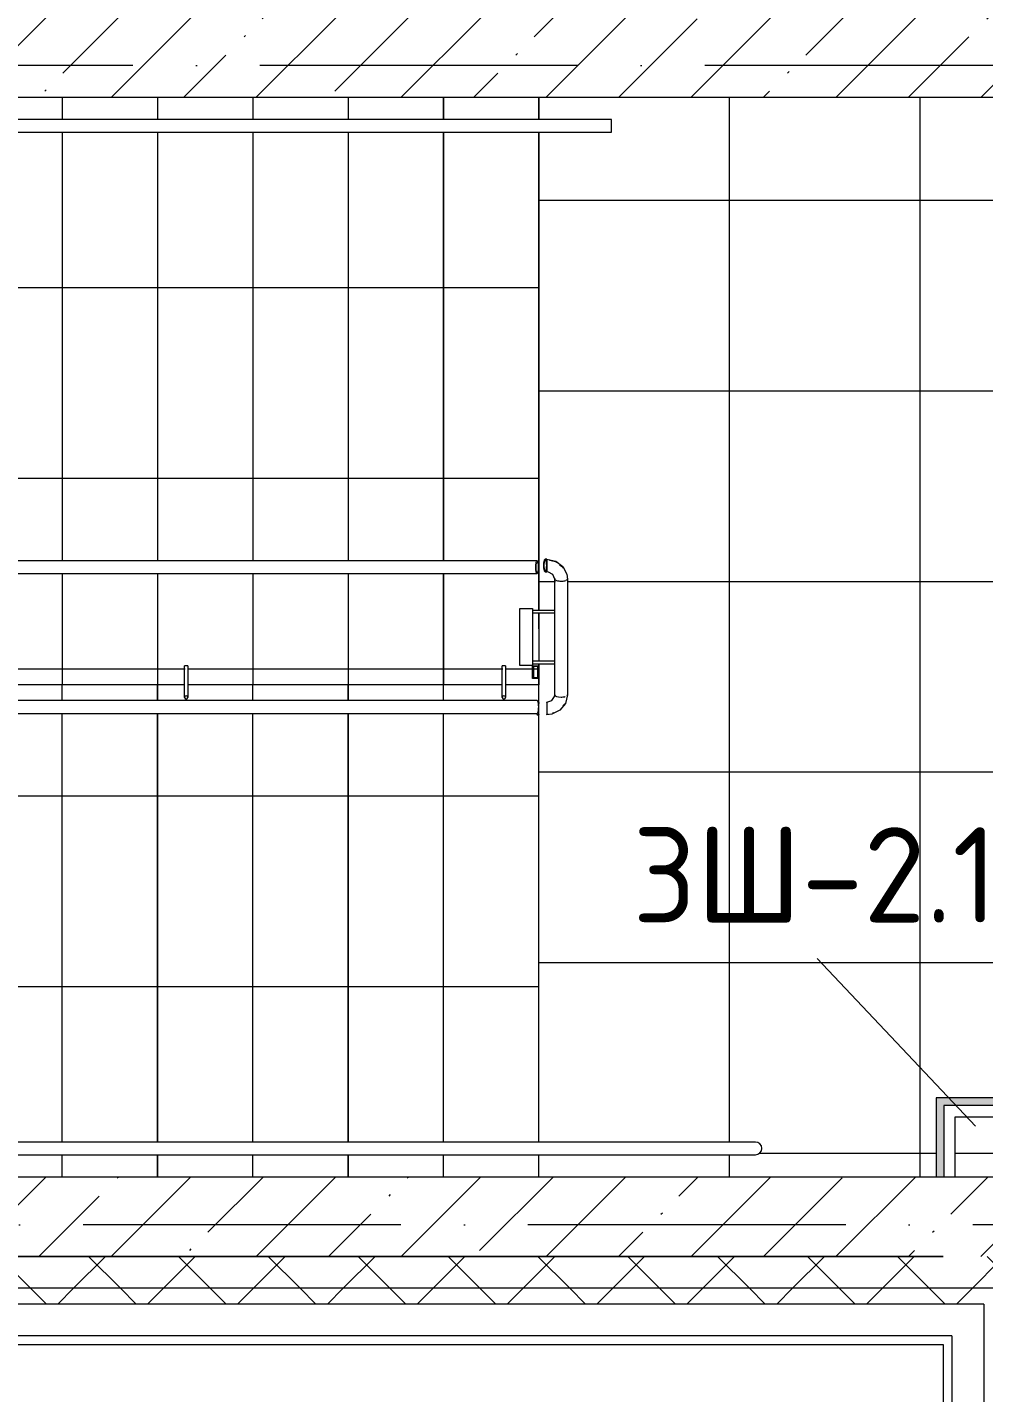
# Model space of a CAD drawing. Header units: millimetres. Extents: x -6467 to 106027, y -7090 to 195095.
# Drawn here: x 71340 to 74350, y 54752 to 59051 of the extents above; entities that cross this region are included whole.
import ezdxf

# ---------------------------------------------------------------- set-up
doc = ezdxf.new("R2010")
doc.units = ezdxf.units.MM
doc.linetypes.add('50_200_ШТРИХ_1Т_ш5_п1_п1_', pattern=[1400, 1000, -200, 0, -200])
for name, color, linetype, lineweight in [('A-WALL', 7, 'Continuous', 5), ('A-WALL-FNSH-1', 7, 'Continuous', 5), ('A-WALL-IDEN', 7, 'Continuous', 9), ('Ограждение', 7, 'Continuous', 9), ('Ограждение-1', 7, 'Continuous', 20)]:
    doc.layers.add(name, color=color, linetype=linetype, lineweight=lineweight)
for name, color, linetype, lineweight, true_color in [('A-WALL-1', 7, 'Continuous', 5, 0x77b143), ('S-STRS-1', 7, 'Continuous', 9, 0xaaaaaa), ('S-STRS-2', 7, 'Continuous', 5, 0xbfbfbf), ('Оси-3', 7, '50_200_ШТРИХ_1Т_ш5_п1_п1_', 9, 0xaaaaaa)]:
    doc.layers.add(name, color=color, linetype=linetype, lineweight=lineweight, true_color=true_color)
doc.styles.add('GOST Common', font='', dxfattribs={"height": 300})
doc.styles.get('GOST Common').set_extended_font_data('GOST Common')
pattern_1 = [(45, (0, 0), (-228.0985, 228.0985), []), (45, (228.1, 0), (-228.0985, 228.0985), [403.225, -80.645, 6.706, -73.939])]
pattern_2 = [(0, (72950, 55431.04), (0, 600), []), (90, (72950, 55431.04), (-600, 4e-14), [])]
pattern_3 = [(180, (69050, 58831.04), (-7e-14, -600), []), (270, (69050, 58831.04), (600, 4e-14), [])]
pattern_4 = [(180, (69050, 58831.04), (7e-14, -600), []), (270, (69050, 58831.04), (600, 4e-14), [])]
pattern_5 = [(45, (0, 0), (-141.42136, 141.42136), []), (135, (0, 0), (-141.42136, -141.42136), [])]

# ---------------------------------------------------------------- blocks, each defined once
blk = doc.blocks.new('О_Элемент поручня_Маршевый_Труба_ГОСТ 8732-78 - О_Элемент поручня_Маршевый_Труба_ГОСТ 8732-78-V117-АИ_План этажа Радиаторы_2')
at = {"layer": 'Ограждение'}
for p, q in [((-13.2, 0), (-3902.6, 0)), ((-3902.6, -40), (-13.2, -40))]:
    blk.add_line(p, q, dxfattribs=at)
at = {"layer": 'Ограждение', "flags": 128}
for points in [[(-3907.3, -20), (-3907.2, -15.5), (-3906.9, -11.3), (-3906.3, -7.5), (-3905.6, -4.4), (-3904.7, -2), (-3903.7, -0.5), (-3902.6, 0)], [(-3902.6, -40), (-3903.7, -39.5), (-3904.7, -38), (-3905.6, -35.6), (-3906.3, -32.5), (-3906.9, -28.7), (-3907.2, -24.5), (-3907.3, -20)], [(-3901.1, -2.7), (-3902.1, -1.6), (-3903.1, -1.6), (-3904.2, -2.7), (-3905.1, -4.8), (-3905.9, -7.7), (-3906.5, -11.4), (-3906.9, -15.6), (-3907, -20)], [(-3907, -20), (-3906.9, -24.4), (-3906.5, -28.6), (-3905.9, -32.3), (-3905.1, -35.2), (-3904.2, -37.3), (-3903.1, -38.4), (-3902.1, -38.4), (-3901.1, -37.3)], [(-3902.6, 0), (-3901.6, -0.5), (-3900.6, -2), (-3899.7, -4.4), (-3898.9, -7.5), (-3898.4, -11.3), (-3898, -15.5), (-3897.9, -20)], [(-3897.9, -20), (-3898, -24.5), (-3898.4, -28.7), (-3898.9, -32.5), (-3899.7, -35.6), (-3900.6, -38), (-3901.6, -39.5), (-3902.6, -40)], [(-3898.2, -20), (-3898.4, -15.6), (-3898.7, -11.4), (-3899.3, -7.7), (-3900.1, -4.8)], [(-3900.1, -35.2), (-3899.3, -32.3), (-3898.7, -28.6), (-3898.4, -24.4), (-3898.2, -20)], [(-8.4, -20), (-8.6, -15.5), (-8.9, -11.3), (-9.5, -7.5), (-10.2, -4.4), (-11.1, -2), (-12.1, -0.5), (-13.2, 0)], [(-13.2, -40), (-12.1, -39.5), (-11.1, -38), (-10.2, -35.6), (-9.5, -32.5), (-8.9, -28.7), (-8.6, -24.5), (-8.4, -20)]]:
    blk.add_lwpolyline(points, dxfattribs=at)
blk = doc.blocks.new('О_Элемент ограждения_Обод_Труба_ГОСТ 8645-68 - О_Элемент ограждения_Обод_Труба_ГОСТ 8645-68-26169597-АИ_План этажа Радиаторы_2')
at = {"layer": 'Ограждение-1'}
for p, q in [((-20, -20), (-20, 20)), ((-20, 20), (0, 20)), ((-17, 17), (-17, -17)), ((-3, 17), (-17, 17)), ((-3, -17), (-3, 17)), ((0, 20), (0, -20)), ((0, -20), (-20, -20)), ((-17, -17), (-3, -17))]:
    blk.add_line(p, q, dxfattribs=at)
blk = doc.blocks.new('О_Кронштейн_Форма Г_Круг_ГОСТ 2590-2006 - О_Кронштейн_Форма Г_Круг_ГОСТ 2590-2006-18996168-АИ_План этажа Радиаторы_2')
at = {"layer": 'Ограждение'}
for p, q in [((7755, 57221), (7755, 57296)), ((7765, 57296), (7765, 57221)), ((7755, 57221), (7760, 57221)), ((7760, 57221), (7765, 57221))]:
    blk.add_line(p, q, dxfattribs=at)
at = {"layer": 'Ограждение', "flags": 128}
for points in [[(7755, 57296), (7755, 57312.4), (7755, 57320.8), (7755, 57321)], [(7765, 57321), (7765, 57314.9), (7765, 57299.6), (7765, 57296)]]:
    blk.add_lwpolyline(points, dxfattribs=at)
at = {"layer": 'Ограждение'}
for start, end in [(90, 270), (270, 90)]:
    blk.add_arc((7760, 57321), 5, start, end, dxfattribs=at)
blk = doc.blocks.new('О_Элемент поручня_Маршевый_Труба_ГОСТ 8732-78 - О_Элемент поручня_Маршевый_Труба_ГОСТ 8732-78-V103-АИ_План этажа Радиаторы_2')
at = {"layer": 'Ограждение'}
for p, q in [((-13.2, 0), (-3902.6, 0)), ((-3902.6, -40), (-13.2, -40))]:
    blk.add_line(p, q, dxfattribs=at)
at = {"layer": 'Ограждение', "flags": 128}
for points in [[(-3907.3, -20), (-3907.2, -15.5), (-3906.9, -11.3), (-3906.3, -7.5), (-3905.6, -4.4), (-3904.7, -2), (-3903.7, -0.5), (-3902.6, 0)], [(-3902.6, -40), (-3903.7, -39.5), (-3904.7, -38), (-3905.6, -35.6), (-3906.3, -32.5), (-3906.9, -28.7), (-3907.2, -24.5), (-3907.3, -20)], [(-3901.1, -2.7), (-3902.1, -1.6), (-3903.1, -1.6), (-3904.2, -2.7), (-3905.1, -4.8), (-3905.9, -7.7), (-3906.5, -11.4), (-3906.9, -15.6), (-3907, -20)], [(-3907, -20), (-3906.9, -24.4), (-3906.5, -28.6), (-3905.9, -32.3), (-3905.1, -35.2), (-3904.2, -37.3), (-3903.1, -38.4), (-3902.1, -38.4), (-3901.1, -37.3)], [(-3902.6, 0), (-3901.6, -0.5), (-3900.6, -2), (-3899.7, -4.4), (-3898.9, -7.5), (-3898.4, -11.3), (-3898, -15.5), (-3897.9, -20)], [(-3897.9, -20), (-3898, -24.5), (-3898.4, -28.7), (-3898.9, -32.5), (-3899.7, -35.6), (-3900.6, -38), (-3901.6, -39.5), (-3902.6, -40)], [(-3898.2, -20), (-3898.4, -15.6), (-3898.7, -11.4), (-3899.3, -7.7), (-3900.1, -4.8), (-3900.2, -4.7)], [(-3900.1, -35.2), (-3899.3, -32.3), (-3898.7, -28.6), (-3898.4, -24.4), (-3898.2, -20)], [(-8.4, -20), (-8.6, -15.5), (-8.9, -11.3), (-9.5, -7.5), (-10.2, -4.4), (-11.1, -2), (-12.1, -0.5), (-13.2, 0)], [(-13.2, -40), (-12.1, -39.5), (-11.1, -38), (-10.2, -35.6), (-9.5, -32.5), (-8.9, -28.7), (-8.6, -24.5), (-8.4, -20)]]:
    blk.add_lwpolyline(points, dxfattribs=at)
blk = doc.blocks.new('О_Кронштейн_Форма Г_Круг_ГОСТ 2590-2006 - О_Кронштейн_Форма Г_Круг_ГОСТ 2590-2006-V98-АИ_План этажа Радиаторы_2')
at = {"layer": 'Ограждение'}
for p, q in [((7755, 57221), (7755, 57296)), ((7765, 57296), (7765, 57221)), ((7755, 57221), (7755.2, 57221)), ((7764.8, 57221), (7765, 57221))]:
    blk.add_line(p, q, dxfattribs=at)
at = {"layer": 'Ограждение', "flags": 128}
for points in [[(7755, 57296), (7755, 57312.4), (7755, 57320.8), (7755, 57321)], [(7765, 57321), (7765, 57314.9), (7765, 57299.6), (7765, 57296)]]:
    blk.add_lwpolyline(points, dxfattribs=at)
at = {"layer": 'Ограждение'}
for start, end in [(135, 225), (300, 315), (345, 30)]:
    blk.add_arc((7760, 57321), 5, start, end, dxfattribs=at)
blk = doc.blocks.new('О_Кронштейн_Форма Г_Круг_ГОСТ 25901 - О_Кронштейн_Форма Г_Круг_ГОСТ 2590-2006 2-25607096-АИ_План этажа Радиаторы_2')
at = {"layer": 'Ограждение'}
for p, q in [((11530, 57211), (11595, 57211)), ((11595, 57201), (11530, 57201)), ((11595, 57211), (11600, 57211)), ((11598.5, 57201), (11595, 57201))]:
    blk.add_line(p, q, dxfattribs=at)
blk = doc.blocks.new('О_Кронштейн_Форма Г_Круг_ГОСТ 25901 - О_Кронштейн_Форма Г_Круг_ГОСТ 2590-2006 2-V122-АИ_План этажа Радиаторы_2')
at = {"layer": 'Ограждение'}
for p, q in [((72930, 57056.3), (72995, 57056.3)), ((72995, 57056.3), (73000.2, 57056.3)), ((72995, 57046.3), (72930, 57046.3)), ((72998.5, 57046.3), (72995, 57046.3))]:
    blk.add_line(p, q, dxfattribs=at)
blk = doc.blocks.new('О_Элемент ограждения_Обод_Труба_ГОСТ 1 - О_Элемент ограждения_Обод_Труба_ГОСТ 8645-68 2-V123-АИ_План этажа Радиаторы_2')
at = {"layer": 'Ограждение'}
for p, q in [((-180, 20), (0, 20)), ((-180, -20), (-180, 20)), ((0, 20), (0, -20)), ((0, -20), (-180, -20))]:
    blk.add_line(p, q, dxfattribs=at)
blk = doc.blocks.new('О_Элемент поручня_Маршевый_Труба_ГОСТ 1 - О_Элемент поручня_Маршевый_Труба_ГОСТ 8732-78 2-V124-АИ_План этажа Радиаторы_2')
at = {"layer": 'Ограждение'}
for p, q in [((-371.3, 40), (-6.4, 40)), ((-6.4, 0), (-371.3, 0))]:
    blk.add_line(p, q, dxfattribs=at)
for centre, start_param, end_param in [((-371.3, 20), 0, 0.261799), ((-371.3, 20), 2.917193, 3.141593), ((-371.3, 20), 5.834386, 6.283185), ((-371.3, 20), 3.141593, 3.906288), ((-371.3, 20), 3.926991, 4.712389), ((-371.3, 20), 4.712389, 5.385587), ((-6.4, 20), 5.834386, 6.283185), ((-6.4, 20), 3.141593, 4.712389), ((-6.4, 20), 5.239328, 5.385587), ((-6.4, 20), 4.975125, 5.161188), ((-6.4, 20), 4.712389, 4.936788)]:
    blk.add_ellipse(centre, major_axis=(0, 20), ratio=0.322266, start_param=start_param, end_param=end_param, dxfattribs=at)
blk = doc.blocks.new('О_Элемент поручня_Загиб_Труба_ГОСТ 1 - О_Элемент поручня_Загиб_Труба_ГОСТ 8732-78 2-V125-АИ_План этажа Радиаторы_2')
at = {"layer": 'Ограждение'}
for p, q in [((72975, 56926.2), (72990.7, 56931.3)), ((72975, 56926.2), (72975, 56924.2)), ((72975, 56925.2), (72975, 56899.8)), ((72975, 56923.7), (72975, 56924.7)), ((73031.3, 56921.2), (73025.8, 56914.6)), ((72975, 56899.8), (72975, 56886.2)), ((72979.3, 56888.2), (72975, 56887.7)), ((72975, 56887.7), (72975, 56888.1)), ((72996.4, 56892.6), (72993.3, 56891.1))]:
    blk.add_line(p, q, dxfattribs=at)
at = {"layer": 'Ограждение', "flags": 128}
for points in [[(73040, 56948.8), (73033.8, 56922), (73016.3, 56900.5), (72990.9, 56888.1), (72975, 56886.2)], [(72991.2, 56931.8), (72999.5, 56944.2), (73000, 56948.8)]]:
    blk.add_lwpolyline(points, dxfattribs=at)
at = {"layer": 'Ограждение'}
blk.add_ellipse((73020, 56948.8), major_axis=(20, 0), ratio=0.322266, start_param=3.141593, end_param=4.712389, dxfattribs=at)
blk = doc.blocks.new('О_Элемент поручня_Загиб_Труба_ГОСТ 1 - О_Элемент поручня_Загиб_Труба_ГОСТ 8732-78 2-V126-АИ_План этажа Радиаторы_2')
at = {"layer": 'Ограждение'}
for p, q in [((72975, 57376.3), (72975, 57375.3)), ((72975, 57375.3), (72975, 57349.9)), ((72975, 57349.9), (72975, 57345.2)), ((72975, 57345.2), (72975, 57341.3)), ((72975, 57341.3), (72975, 57336.3)), ((72975, 57338.8), (72975, 57340.9)), ((72975, 57337.8), (72975, 57337.9))]:
    blk.add_line(p, q, dxfattribs=at)
at = {"layer": 'Ограждение', "flags": 128}
for points in [[(72975, 57376.3), (73002.9, 57370.3), (73025.3, 57353.4), (73038, 57329), (73040, 57313.7)], [(72983, 57373.1), (73002.5, 57368.8), (73005.6, 57366.4)], [(73015.2, 57359.1), (73024.5, 57352), (73026.6, 57347.8)], [(73000, 57313.7), (72994.5, 57327.8), (72980.3, 57335.8), (72975, 57336.3)]]:
    blk.add_lwpolyline(points, dxfattribs=at)
at = {"layer": 'Ограждение'}
for start_param, end_param in [(2.879793, 3.141593), (3.141593, 3.906288), (3.926991, 4.712389), (5.295991, 5.449522), (5.546052, 5.759587), (0, 0.261799)]:
    blk.add_ellipse((73020, 57313.7), major_axis=(20, 0), ratio=0.322266, start_param=start_param, end_param=end_param, dxfattribs=at)
blk = doc.blocks.new('О_Элемент поручня_Площадочный_Одноуровневый_ГОСТ 1 - О_Элемент поручня_Площадочный_Одноуровневый_ГОСТ 8732-78 2-26200875-АИ_План этажа Радиаторы_2')
at = {"layer": 'Ограждение'}
for p, q in [((4.7, 40), (0, 40)), ((0, 40), (0, 39.3)), ((0, 36), (0, 37.9)), ((0, 36), (0, 37.9)), ((0, 13.2), (0, 10)), ((0, 0.7), (0, 0)), ((0, 0), (4.7, 0))]:
    blk.add_line(p, q, dxfattribs=at)
at = {"layer": 'Ограждение', "flags": 128}
for points in [[(0, 20), (0.1, 24.5), (0.5, 28.7), (1, 32.5), (1.8, 35.6), (2.7, 38), (3.7, 39.5), (4.7, 40)], [(4.7, 0), (3.7, 0.5), (2.7, 2), (1.8, 4.4), (1, 7.5), (0.5, 11.3), (0.1, 15.5), (0, 20)], [(9.1, 20), (9, 24.4), (8.6, 28.6), (8, 32.3), (7.2, 35.2), (6.3, 37.3), (5.2, 38.4), (4.2, 38.4), (3.2, 37.3), (2.2, 35.2), (1.5, 32.3), (0.9, 28.6), (0.5, 24.4), (0.4, 20)], [(0.4, 20), (0.5, 15.6), (0.9, 11.4), (1.5, 7.7), (2.2, 4.8), (3.2, 2.7), (4.2, 1.6), (5.2, 1.6), (6.3, 2.7), (7.2, 4.8), (8, 7.7), (8.6, 11.4), (9, 15.6), (9.1, 20)], [(4.7, 40), (5.8, 39.5), (6.8, 38), (7.7, 35.6), (8.4, 32.5), (9, 28.7), (9.3, 24.5), (9.4, 20)], [(9.4, 20), (9.3, 15.5), (9, 11.3), (8.4, 7.5), (7.7, 4.4), (6.8, 2), (5.8, 0.5), (4.7, 0)]]:
    blk.add_lwpolyline(points, dxfattribs=at)
blk = doc.blocks.new('О_Элемент поручня_Площадочный_Одноуровневый_ГОСТ 1 - О_Элемент поручня_Площадочный_Одноуровневый_ГОСТ 8732-78 2-V127-АИ_План этажа Радиаторы_2')
at = {"layer": 'Ограждение'}
for p, q in [((4.7, 0), (9.4, 0)), ((9.4, 37.3), (9.4, 40)), ((9.4, 20), (9.4, 40)), ((9.4, 38.5), (9.4, 36)), ((9.4, 0), (9.4, 20)), ((9.4, 2.1), (9.4, 1.5)), ((9.4, 0), (9.4, 2))]:
    blk.add_line(p, q, dxfattribs=at)
at = {"layer": 'Ограждение', "flags": 128}
for points in [[(1.8, 4.4), (2.7, 2), (3.7, 0.5), (4.7, 0)], [(6.3, 2.7), (5.2, 1.6), (4.2, 1.6), (3.2, 2.7)], [(4.7, 0), (5.8, 0.5), (6.8, 2)]]:
    blk.add_lwpolyline(points, dxfattribs=at)
blk = doc.blocks.new('О_Элемент поручня_Пристенный_Двухуровневый_Труба_ГОСТ 87321 - О_Элемент поручня_Пристенный_Двухуровневый_Труба_ГОСТ 8732-78 2-20512541-АИ_План этажа Радиаторы_2')
at = {"layer": 'Ограждение'}
for p, q in [((280, 40), (-4640, 40)), ((-4640, 0), (280, 0))]:
    blk.add_line(p, q, dxfattribs=at)
blk.add_arc((280, 20), 20, 270, 90, dxfattribs=at)
blk = doc.blocks.new('О_Элемент поручня_выступ_Загиб слева_Труба_ГОСТ 8732-78 - О_Элемент поручня_выступ_Загиб слева_Труба_ГОСТ 8732-78-V220-АИ_План этажа Радиаторы_2')
at = {"layer": 'Ограждение'}
for p, q in [((-4304.2, -1.6), (-4305.2, -1.6)), ((-4305.2, -38.4), (-4304.2, -38.4))]:
    blk.add_line(p, q, dxfattribs=at)
at = {"layer": 'Ограждение', "flags": 128}
for points in [[(-4309.4, -20), (-4309.3, -15.5), (-4309, -11.3), (-4308.4, -7.5), (-4307.7, -4.4), (-4306.8, -2), (-4305.8, -0.5), (-4304.7, 0)], [(-4304.7, -40), (-4305.8, -39.5), (-4306.8, -38), (-4307.7, -35.6), (-4308.4, -32.5), (-4309, -28.7), (-4309.3, -24.5), (-4309.4, -20)], [(-4307.2, -4.8), (-4308, -7.7), (-4308.6, -11.4), (-4309, -15.6), (-4309.1, -20)], [(-4309.1, -20), (-4309, -24.4), (-4308.6, -28.6), (-4308, -32.3), (-4307.2, -35.2)]]:
    blk.add_lwpolyline(points, dxfattribs=at)
blk = doc.blocks.new('О_Элемент поручня_Пристенный_Труба_ГОСТ 8732-78 - О_Элемент поручня_Пристенный_Труба_ГОСТ 8732-78-26131810-АИ_План этажа Радиаторы_2')
at = {"layer": 'Ограждение'}
for p, q in [((235, 40), (-3970, 40)), ((-3970, 40), (-3970, 0)), ((-3970, 0), (235, 0)), ((235, 0), (235, 40))]:
    blk.add_line(p, q, dxfattribs=at)

msp = doc.modelspace()

# ---------------------------------------------------------------- hatches: boundary and pattern name
at = {"layer": 'A-WALL'}
h = msp.add_hatch(dxfattribs=at)
h.set_pattern_fill('FP_1', color=256, style=0, pattern_type=2)
h.set_pattern_definition(pattern_1)
h.paths.add_polyline_path([(74450, 58831), (74700, 58831), (74700, 59081), (69250, 59081), (69250, 58831), (72590.4, 58831)])
h = msp.add_hatch(dxfattribs=at)
h.set_pattern_fill('FP_1', color=256, style=0, pattern_type=2)
h.set_pattern_definition(pattern_1)
h.paths.add_polyline_path([(73420.9, 55181), (74450, 55181), (74450, 55431), (68150, 55431), (68150, 55181), (72590.4, 55181)])
h.paths.add_polyline_path([(66980, 55181), (67150, 55181), (67150, 55431), (66980, 55431)])
h = msp.add_hatch(dxfattribs=at)
h.set_pattern_fill('FP_125', color=256, style=0, pattern_type=2)
h.set_pattern_definition(pattern_5)
h.paths.add_polyline_path([(74400, 55081), (74400, 55181), (68087, 55181), (68087, 55081), (74350, 55081)])
h.paths.add_polyline_path([(65946.4, 55081), (66450, 55081), (66450, 55181), (64968.4, 55181), (64968.4, 55081), (65115.9, 55081)])
h.paths.add_polyline_path([(63968.4, 55081), (63968.4, 55181), (62760.4, 55181), (62760.4, 55081), (63870.1, 55081)])
h.paths.add_polyline_path([(66950, 55081), (67212, 55081), (67212, 55181), (66950, 55181), (66950, 55169.4)])
h.paths.add_polyline_path([(59760.4, 55081), (60940.4, 55081), (60940.4, 55181), (59760.4, 55181)])
h.paths.add_polyline_path([(57940.4, 55081), (57940.4, 55181), (56760.4, 55181), (56760.4, 55081), (57641.4, 55081)])
h.paths.add_polyline_path([(54734.6, 55081), (54940.4, 55081), (54940.4, 55181), (53760.4, 55181), (53760.4, 55081), (54319.4, 55081)])
h.paths.add_polyline_path([(51827.9, 55081), (51940.4, 55081), (51940.4, 55181), (50760.4, 55181), (50760.4, 55081), (50997.4, 55081)])
h.paths.add_polyline_path([(47760.4, 55081), (48940.4, 55081), (48940.4, 55181), (47760.4, 55181)])
h.paths.add_polyline_path([(45599.2, 55081), (45940.4, 55081), (45940.4, 55181), (44460.4, 55181), (44460.4, 55081), (45183.9, 55081)])
h.paths.add_polyline_path([(41861.9, 55081), (42640.4, 55081), (42640.4, 55181), (41460.4, 55181), (41460.4, 55081)])
h.paths.add_polyline_path([(39640.4, 55081), (39640.4, 55181), (38460.4, 55181), (38460.4, 55081), (39370.4, 55081)])
h.paths.add_polyline_path([(36640.4, 55081), (36640.4, 55181), (35460.4, 55181), (35460.4, 55081), (36463.7, 55081)])
h.paths.add_polyline_path([(32726.4, 55081), (33640.4, 55081), (33640.4, 55181), (32460.4, 55181), (32460.4, 55081)])
h.paths.add_polyline_path([(30640.4, 55081), (30640.4, 55181), (29460.4, 55181), (29460.4, 55081), (30234.9, 55081)])
h.paths.add_polyline_path([(26400, 55081), (27640.4, 55081), (27640.4, 55181), (26400, 55181)])
h.paths.add_polyline_path([(23590.9, 55081), (24700, 55081), (24700, 55181), (23400, 55181), (23400, 55081)])
h.paths.add_polyline_path([(21514.7, 55081), (21700, 55081), (21700, 55181), (20400, 55181), (20400, 55081), (21099.4, 55081)])
h.paths.add_polyline_path([(17400, 55081), (18700, 55081), (18700, 55181), (17400, 55181)])
h.paths.add_polyline_path([(16116.5, 55081), (16525, 55081), (16525, 55181), (6687, 55181), (6687, 55081), (14455.5, 55081)])
h.paths.add_polyline_path([(5812, 55081), (5812, 55181), (-2450, 55181), (-2450, 55081), (2828.5, 55081)])
h = msp.add_hatch(dxfattribs=at)
h.set_pattern_fill('FP_125', color=256, style=0, pattern_type=2)
h.set_pattern_definition(pattern_5)
h.paths.add_polyline_path([(74350, 55031), (74350, 55081), (68087, 55081), (68087, 55031), (74251.4, 55031)])
h.paths.add_polyline_path([(67212, 55031), (67212, 55081), (66950, 55081), (66950, 55031)])
h.paths.add_polyline_path([(66450, 55031), (66450, 55081), (64968.4, 55081), (64968.4, 55031), (65946.4, 55031)])
h.paths.add_polyline_path([(63870.1, 55031), (63968.4, 55031), (63968.4, 55081), (62760.4, 55081), (62760.4, 55031), (63454.9, 55031)])
h.paths.add_polyline_path([(60940.4, 55031), (60940.4, 55081), (59760.4, 55081), (59760.4, 55031), (60132.9, 55031)])
h.paths.add_polyline_path([(57641.4, 55031), (57940.4, 55031), (57940.4, 55081), (56760.4, 55081), (56760.4, 55031), (56810.9, 55031)])
h.paths.add_polyline_path([(54734.6, 55031), (54940.4, 55031), (54940.4, 55081), (53760.4, 55081), (53760.4, 55031), (54319.4, 55031)])
h.paths.add_polyline_path([(51940.4, 55031), (51940.4, 55081), (50760.4, 55081), (50760.4, 55031), (51827.9, 55031)])
h.paths.add_polyline_path([(47760.4, 55031), (48940.4, 55031), (48940.4, 55081), (47760.4, 55081)])
h.paths.add_polyline_path([(45599.2, 55031), (45940.4, 55031), (45940.4, 55081), (44460.4, 55081), (44460.4, 55031), (45183.9, 55031)])
h.paths.add_polyline_path([(42640.4, 55031), (42640.4, 55081), (41460.4, 55081), (41460.4, 55031), (41861.9, 55031)])
h.paths.add_polyline_path([(39370.4, 55031), (39640.4, 55031), (39640.4, 55081), (38460.4, 55081), (38460.4, 55031), (38539.9, 55031)])
h.paths.add_polyline_path([(36463.7, 55031), (36640.4, 55031), (36640.4, 55081), (35460.4, 55081), (35460.4, 55031), (36048.4, 55031)])
h.paths.add_polyline_path([(33640.4, 55031), (33640.4, 55081), (32460.4, 55081), (32460.4, 55031), (33556.9, 55031)])
h.paths.add_polyline_path([(29460.4, 55031), (30640.4, 55031), (30640.4, 55081), (29460.4, 55081)])
h.paths.add_polyline_path([(26400, 55031), (27640.4, 55031), (27640.4, 55081), (26400, 55081)])
h.paths.add_polyline_path([(23400, 55031), (24700, 55031), (24700, 55081), (23400, 55081)])
h.paths.add_polyline_path([(21099.4, 55031), (21700, 55031), (21700, 55081), (20400, 55081), (20400, 55031)])
h.paths.add_polyline_path([(16525, 55031), (16525, 55081), (6687, 55081), (6687, 55031), (16116.5, 55031)])
h.paths.add_polyline_path([(18607.9, 55031), (18700, 55031), (18700, 55081), (17400, 55081), (17400, 55031), (17777.5, 55031)])
h.paths.add_polyline_path([(5812, 55031), (5812, 55081), (-2550, 55081), (-2550, 55031), (2828.5, 55031)])
at = {"layer": 'A-WALL-1'}
for points in [[(74225, 55431), (74225, 55680.9), (74200, 55680.9), (74200, 55431)], [(74251.4, 55655.9), (74450, 55655.9), (74450, 55680.9), (74225, 55680.9), (74225, 55655.9)]]:
    msp.add_hatch(color=256, dxfattribs=at).paths.add_polyline_path(points)
at = {"layer": 'S-STRS-2'}
h = msp.add_hatch(dxfattribs=at)
h.set_pattern_fill('FP_19', color=256, style=0, pattern_type=2)
h.set_pattern_definition(pattern_3)
h.paths.add_polyline_path([(71150, 56981), (71450, 56981), (71450, 57331), (71188.1, 57331), (71211.4, 57281), (71150, 57281), (71150, 57058.3)])
h.paths.add_polyline_path([(71169.4, 57371), (71450, 57371), (71450, 58721), (71150, 58721), (71151.1, 57410.3)])
h.paths.add_polyline_path([(71150, 58761), (71450, 58761), (71450, 58831), (71150, 58831), (71150, 58818.1)])
h = msp.add_hatch(dxfattribs=at)
h.set_pattern_fill('FP_19', color=256, style=0, pattern_type=2)
h.set_pattern_definition(pattern_3)
h.paths.add_polyline_path([(71450, 56981), (71750, 56981), (71750, 57331), (71450, 57331), (71450, 57058.3)])
h.paths.add_polyline_path([(71450, 57371), (71750, 57371), (71750, 58721), (71450, 58721), (71450, 57410.3)])
h.paths.add_polyline_path([(71750, 58761), (71750, 58831), (71450, 58831), (71450, 58761)])
h = msp.add_hatch(dxfattribs=at)
h.set_pattern_fill('FP_19', color=256, style=0, pattern_type=2)
h.set_pattern_definition(pattern_3)
h.paths.add_polyline_path([(71750, 56981), (71835.2, 56981), (71836.5, 57041), (71844.8, 57041), (71844.8, 56981), (72050, 56981), (72050, 57331), (71750, 57331), (71750, 57058.3)])
h.paths.add_polyline_path([(72050, 57371), (72050, 58721), (71750, 58721), (71750, 57371), (71759.9, 57371)])
h.paths.add_polyline_path([(72050, 58761), (72050, 58831), (71750, 58831), (71750, 58761)])
h = msp.add_hatch(dxfattribs=at)
h.set_pattern_fill('FP_18', color=256, style=0, pattern_type=2)
h.set_pattern_definition(pattern_4)
h.paths.add_polyline_path([(72175.1, 56981), (72350, 56981), (72350, 57331), (72050, 57331), (72050, 56981)])
h.paths.add_polyline_path([(72175.1, 57371), (72350, 57371), (72350, 58721), (72050, 58721), (72050, 57371)])
h.paths.add_polyline_path([(72350, 58761), (72350, 58831), (72050, 58831), (72050, 58761)])
h = msp.add_hatch(dxfattribs=at)
h.set_pattern_fill('FP_18', color=256, style=0, pattern_type=2)
h.set_pattern_definition(pattern_4)
h.paths.add_polyline_path([(72350, 56981), (72650, 56981), (72650, 57331), (72350, 57331), (72350, 57058.3)])
h.paths.add_polyline_path([(72350, 57371), (72650, 57371), (72650, 58721), (72350, 58721), (72350, 57410.3)])
h.paths.add_polyline_path([(72590.4, 58761), (72650, 58761), (72650, 58831), (72350, 58831), (72350, 58761)])
h = msp.add_hatch(dxfattribs=at)
h.set_pattern_fill('FP_18', color=256, style=0, pattern_type=2)
h.set_pattern_definition(pattern_4)
h.paths.add_polyline_path([(72650, 56981), (72835.2, 56981), (72836.5, 57041), (72844.8, 57041), (72844.8, 56981), (72950, 56981), (72950, 57001), (72930, 57001.7), (72930, 57041), (72950, 57041), (72950, 57046.4), (72930, 57046.4), (72928.7, 57041.3), (72890, 57041.3), (72890, 57221.3), (72930, 57221.3), (72930, 57216.1), (72950, 57216.1), (72950, 58721), (72650, 58721), (72650, 57371), (72946, 57368.9), (72948.2, 57363.3), (72949.1, 57345.2), (72945.8, 57333), (72941, 57331), (72650, 57331), (72650, 57058.3)])
h.paths.add_polyline_path([(72933, 57004), (72947, 57004), (72947, 57038), (72933, 57038), (72933, 57018)])
h.paths.add_polyline_path([(72950, 57056.1), (72950, 57206.4), (72930, 57206.4), (72930, 57056.1), (72947, 57056.1)])
h.paths.add_polyline_path([(72950, 58761), (72950, 58831), (72650, 58831), (72650, 58761)])
h = msp.add_hatch(dxfattribs=at)
h.set_pattern_fill('FP_16', color=256, style=0, pattern_type=2)
h.set_pattern_definition([(180, (72950, 57906.04), (7e-14, -600), []), (270, (72950, 57906.04), (600, 4e-14), [])])
h.paths.add_polyline_path([(72950, 55431), (74200, 55431), (74200, 55680.9), (74450, 55680.9), (74450, 58831), (72950, 58831), (72950, 58761), (73179, 58761), (73179, 58721), (72950, 58721), (72950, 57216.1), (72995, 57214.8), (72995, 57206.4), (72950, 57206.4), (72951.2, 57056.1), (72995, 57054.8), (72995, 57046.4), (72950, 57046.4), (72950, 55541), (73636.9, 55540.4), (73649.1, 55531), (73649.1, 55513.3), (73641.8, 55503.7), (73631.8, 55501), (72950, 55501)])
h.paths.add_polyline_path([(74260, 55431), (74450, 55431), (74450, 55620.9), (74260, 55620.9)])
h.paths.add_polyline_path([(72987.4, 57372.9), (72987.4, 57374.9), (72994, 57373), (72989.8, 57372.5)])
h.paths.add_polyline_path([(73011.9, 56899.4), (73011.6, 56897.5), (73011.6, 56899.1)])
h.paths.add_polyline_path([(72975, 56887.8), (72975, 56888.7), (72975, 56923.3), (72975, 56925.2), (72989.6, 56930.3), (72994.4, 56932.9), (72994.9, 56929.1), (72999.5, 56935.6), (73000, 56948.8), (73002.1, 57319.4), (73002.1, 57321.7), (72998, 57326.7), (72992.9, 57331), (72984.3, 57336.3), (72981.3, 57339.2), (72976.5, 57340.9), (72967.2, 57343.2), (72965.9, 57356.4), (72967.8, 57371.5), (72975, 57371.5), (72975, 57375.3), (73001.5, 57368), (73018.3, 57357.2), (73030.2, 57342.5), (73036, 57329.4), (73039.3, 57312.3), (73040, 57307.5), (73037.7, 56936.3), (73034, 56926.1), (73025.4, 56913.8), (73015.9, 56902.1), (72999.3, 56893.3), (72986.8, 56888.1), (72977.7, 56888.1)])
h.paths.add_polyline_path([(72987, 57336.3), (72984.3, 57338.2), (72986.3, 57336.7)])
h = msp.add_hatch(dxfattribs=at)
h.set_pattern_fill('FP_17', color=256, style=0, pattern_type=2)
h.set_pattern_definition(pattern_2)
h.paths.add_polyline_path([(71150, 55431), (71450, 55431), (71450, 55501), (71150, 55501)])
h.paths.add_polyline_path([(71450, 55541), (71450, 56891), (71150, 56891), (71150, 55541)])
h.paths.add_polyline_path([(71344.6, 56931), (71450, 56931), (71450, 56981), (71150, 56981), (71150, 56931)])
h = msp.add_hatch(dxfattribs=at)
h.set_pattern_fill('FP_17', color=256, style=0, pattern_type=2)
h.set_pattern_definition(pattern_2)
h.paths.add_polyline_path([(71450, 55431), (71750, 55431), (71750, 55501), (71450, 55501)])
h.paths.add_polyline_path([(71450, 55541), (71750, 55541), (71750, 56891), (71450, 56891), (71450, 56002.4)])
h.paths.add_polyline_path([(71450, 56931), (71750, 56931), (71750, 56981), (71450, 56981)])
h = msp.add_hatch(dxfattribs=at)
h.set_pattern_fill('FP_17', color=256, style=0, pattern_type=2)
h.set_pattern_definition(pattern_2)
h.paths.add_polyline_path([(71750, 55431), (72050, 55431), (72050, 55501), (71750, 55501)])
h.paths.add_polyline_path([(71750, 55541), (72050, 55541), (72050, 56891), (71750, 56891), (71750, 56002.4)])
h.paths.add_polyline_path([(71841.3, 56931), (72050, 56931), (72050, 56981), (71844.8, 56981), (71843.5, 56966), (71835.2, 56966), (71835.2, 56981), (71750, 56981), (71750, 56931), (71840, 56931)])
h.paths.add_polyline_path([(71840, 56936), (71836.5, 56939.2), (71836.5, 56943.3), (71842.5, 56945.4), (71842.1, 56936.9), (71841.3, 56936.6)])
h.paths.add_polyline_path([(71845, 56950.8), (71835.7, 56954.8), (71837.5, 56957), (71844.3, 56955.2), (71844.8, 56951.7)])
h = msp.add_hatch(dxfattribs=at)
h.set_pattern_fill('FP_17', color=256, style=0, pattern_type=2)
h.set_pattern_definition(pattern_2)
h.paths.add_polyline_path([(72050, 55431), (72350, 55431), (72350, 55501), (72050, 55501)])
h.paths.add_polyline_path([(72350, 55541), (72350, 56891), (72050, 56891), (72050, 55541)])
h.paths.add_polyline_path([(72175.1, 56931), (72350, 56931), (72350, 56981), (72050, 56981), (72050, 56931)])
h = msp.add_hatch(dxfattribs=at)
h.set_pattern_fill('FP_17', color=256, style=0, pattern_type=2)
h.set_pattern_definition(pattern_2)
h.paths.add_polyline_path([(72350, 55431), (72650, 55431), (72650, 55501), (72350, 55501)])
h.paths.add_polyline_path([(72650, 55541), (72650, 56891), (72350, 56891), (72350, 55541), (72590.4, 55541)])
h.paths.add_polyline_path([(72650, 56931), (72650, 56981), (72350, 56981), (72350, 56931), (72590.4, 56931)])
h = msp.add_hatch(dxfattribs=at)
h.set_pattern_fill('FP_17', color=256, style=0, pattern_type=2)
h.set_pattern_definition(pattern_2)
h.paths.add_polyline_path([(72650, 55431), (72950, 55431), (72950, 55501), (72650, 55501)])
h.paths.add_polyline_path([(72650, 55541), (72950, 55541), (72950, 56981), (72844.8, 56981), (72843.5, 56966), (72835.2, 56966), (72835.2, 56981), (72650, 56981), (72650, 56931), (72946.8, 56929.1), (72950, 56914.9), (72947.7, 56889.4), (72940.5, 56891), (72650, 56891), (72650, 56002.4)])
h.paths.add_polyline_path([(72840, 56936), (72836.5, 56939.2), (72836.5, 56943.3), (72842.5, 56945.4), (72842.1, 56936.9), (72841.3, 56936.6)])
h.paths.add_polyline_path([(72845, 56950.8), (72835.7, 56954.8), (72837.5, 56957), (72844.3, 56955.2), (72844.8, 56951.7)])

# ---------------------------------------------------------------- linework, layer by layer
at = {"layer": 'A-WALL'}
for p, q in [((68999, 58831), (74450, 58831)), ((74225, 55655.9), (74225, 55431)), ((74450, 55655.9), (74225, 55655.9)), ((74260, 55431), (74260, 55620.9)), ((74260, 55620.9), (74450, 55620.9)), ((74450, 55431), (68150, 55431)), ((68150, 55181), (74223, 55181)), ((74400, 55081), (68087, 55081)), ((74350, 55031), (68087, 55031)), ((74350, 55031), (74350, 53894)), ((74250, 54931), (68087, 54931)), ((74250, 54931), (74250, 53894))]:
    msp.add_line(p, q, dxfattribs=at)
at = {"layer": 'A-WALL-FNSH-1'}
for p, q in [((74200, 55680.9), (74200, 55431)), ((74450, 55680.9), (74200, 55680.9)), ((74223, 55181), (68087, 55181)), ((68087, 54904), (74223, 54904)), ((74223, 54904), (74223, 53894))]:
    msp.add_line(p, q, dxfattribs=at)
at = {"layer": 'A-WALL-IDEN'}
msp.add_line((74324.6, 55591.1), (73825.5, 56118.9), dxfattribs=at)
at = {"layer": 'S-STRS-1'}
for p, q in [((71450, 58831), (71450, 58761)), ((71450, 58831), (71450, 58761)), ((71750, 58831), (71750, 58761)), ((71750, 58831), (71750, 58761)), ((72050, 58831), (72050, 58761)), ((72050, 58831), (72050, 58761)), ((72350, 58831), (72350, 58761)), ((72350, 58831), (72350, 58761)), ((72650, 58831), (72650, 58761)), ((72650, 58831), (72650, 58761)), ((72950, 58831), (72950, 58761)), ((72950, 58831), (72950, 58761)), ((71450, 58721), (71450, 57370.5)), ((71450, 58721), (71450, 57370.5)), ((71750, 58721), (71750, 57370.5)), ((71750, 58721), (71750, 57370.5)), ((72050, 58721), (72050, 57370.5)), ((72050, 58721), (72050, 57370.5)), ((72350, 58721), (72350, 57370.5)), ((72350, 58721), (72350, 57370.5)), ((72650, 58721), (72650, 57371)), ((72650, 58721), (72650, 57371)), ((72950, 58721), (72950, 57215.6)), ((72950, 58721), (72950, 57215.6)), ((71450, 57331.5), (71450, 56981)), ((71450, 57331.5), (71450, 56981)), ((71750, 57331.6), (71750, 56981)), ((71750, 57331.6), (71750, 56981)), ((72050, 57331.6), (72050, 56981)), ((72050, 57331.6), (72050, 56981)), ((72350, 57331.6), (72350, 56981)), ((72350, 57331.6), (72350, 56981)), ((72650, 57331), (72650, 56981)), ((72650, 57331), (72650, 56981)), ((72950, 57207.2), (72950, 57055.6)), ((72950, 57207.2), (72950, 57055.6)), ((72950, 57047.2), (72950, 57041)), ((72950, 57047.2), (72950, 57041)), ((71450, 56981), (71150, 56981)), ((71750, 56981), (71450, 56981)), ((71450, 56930.5), (71450, 56981)), ((71450, 56930.5), (71450, 56981)), ((71835.8, 56981), (71750, 56981)), ((71750, 56930.5), (71750, 56981)), ((71750, 56930.5), (71750, 56981)), ((72050, 56981), (71844.3, 56981)), ((72350, 56981), (72050, 56981)), ((72050, 56930.5), (72050, 56981)), ((72050, 56930.5), (72050, 56981)), ((72650, 56981), (72350, 56981)), ((72350, 56930.5), (72350, 56981)), ((72350, 56930.5), (72350, 56981)), ((72835.8, 56981), (72650, 56981)), ((72650, 56930.5), (72650, 56981)), ((72650, 56930.5), (72650, 56981)), ((72950, 56981), (72844.3, 56981)), ((72950, 57001), (72950, 56981)), ((72950, 57001), (72950, 56981)), ((72950, 56921.9), (72950, 56981)), ((72950, 56921.9), (72950, 56981)), ((71450, 55541), (71450, 56891.5)), ((71450, 55541), (71450, 56891.5)), ((71750, 55541), (71750, 56891.5)), ((71750, 55541), (71750, 56891.5)), ((72050, 55541), (72050, 56891.5)), ((72050, 55541), (72050, 56891.5)), ((72350, 55541), (72350, 56891.5)), ((72350, 55541), (72350, 56891.5)), ((72650, 55541), (72650, 56891.5)), ((72650, 55541), (72650, 56891.5)), ((72950, 55541), (72950, 56888.9)), ((72950, 55541), (72950, 56888.9)), ((71450, 55431), (71450, 55501)), ((71450, 55431), (71450, 55501)), ((71750, 55431), (71750, 55501)), ((71750, 55431), (71750, 55501)), ((72050, 55431), (72050, 55501)), ((72050, 55431), (72050, 55501)), ((72350, 55431), (72350, 55501)), ((72350, 55431), (72350, 55501)), ((72650, 55431), (72650, 55501)), ((72650, 55431), (72650, 55501)), ((72950, 55431), (72950, 55501)), ((72950, 55431), (72950, 55501))]:
    msp.add_line(p, q, dxfattribs=at)
at = {"layer": 'Оси-3'}
for p, q in [((74472.3, 58931), (-5267.3, 58931)), ((104718, 55281), (-5267.3, 55281))]:
    msp.add_line(p, q, dxfattribs=at)

# ---------------------------------------------------------------- block references
at = {"layer": 'Ограждение'}
for name, p, rotation in [('О_Элемент поручня_Пристенный_Труба_ГОСТ 8732-78 - О_Элемент поручня_Пристенный_Труба_ГОСТ 8732-78-26131810-АИ_План этажа Радиаторы_2', (69209, 58761), 180), ('О_Элемент поручня_Маршевый_Труба_ГОСТ 8732-78 - О_Элемент поручня_Маршевый_Труба_ГОСТ 8732-78-V117-АИ_План этажа Радиаторы_2', (69042.1, 57331), 180), ('О_Элемент поручня_выступ_Загиб слева_Труба_ГОСТ 8732-78 - О_Элемент поручня_выступ_Загиб слева_Труба_ГОСТ 8732-78-V220-АИ_План этажа Радиаторы_2', (68640.3, 57331), 180), ('О_Элемент поручня_Площадочный_Одноуровневый_ГОСТ 1 - О_Элемент поручня_Площадочный_Одноуровневый_ГОСТ 8732-78 2-26200875-АИ_План этажа Радиаторы_2', (72975, 57376.3), 180), ('О_Элемент поручня_Маршевый_Труба_ГОСТ 1 - О_Элемент поручня_Маршевый_Труба_ГОСТ 8732-78 2-V124-АИ_План этажа Радиаторы_2', (73000, 56942.4), 269.9999999999999), ('О_Элемент ограждения_Обод_Труба_ГОСТ 1 - О_Элемент ограждения_Обод_Труба_ГОСТ 8645-68 2-V123-АИ_План этажа Радиаторы_2', (72910, 57041.3), 269.9999999999999), ('О_Кронштейн_Форма Г_Круг_ГОСТ 2590-2006 - О_Кронштейн_Форма Г_Круг_ГОСТ 2590-2006-18996168-АИ_План этажа Радиаторы_2', (79600, 114262.1), 180), ('О_Кронштейн_Форма Г_Круг_ГОСТ 2590-2006 - О_Кронштейн_Форма Г_Круг_ГОСТ 2590-2006-V98-АИ_План этажа Радиаторы_2', (79600, 114262.1), 180), ('О_Кронштейн_Форма Г_Круг_ГОСТ 2590-2006 - О_Кронштейн_Форма Г_Круг_ГОСТ 2590-2006-18996168-АИ_План этажа Радиаторы_2', (80600, 114262.1), 180)]:
    msp.add_blockref(name, p, dxfattribs=dict(at, rotation=rotation))
for name, p in [('О_Элемент поручня_Загиб_Труба_ГОСТ 1 - О_Элемент поручня_Загиб_Труба_ГОСТ 8732-78 2-V126-АИ_План этажа Радиаторы_2', (0, 0)), ('О_Кронштейн_Форма Г_Круг_ГОСТ 25901 - О_Кронштейн_Форма Г_Круг_ГОСТ 2590-2006 2-25607096-АИ_План этажа Радиаторы_2', (61400, 5.3)), ('О_Кронштейн_Форма Г_Круг_ГОСТ 25901 - О_Кронштейн_Форма Г_Круг_ГОСТ 2590-2006 2-V122-АИ_План этажа Радиаторы_2', (0, 0)), ('О_Элемент ограждения_Обод_Труба_ГОСТ 8645-68 - О_Элемент ограждения_Обод_Труба_ГОСТ 8645-68-26169597-АИ_План этажа Радиаторы_2', (72950, 57021)), ('О_Элемент поручня_Маршевый_Труба_ГОСТ 8732-78 - О_Элемент поручня_Маршевый_Труба_ГОСТ 8732-78-V103-АИ_План этажа Радиаторы_2', (72957.9, 56931)), ('О_Элемент поручня_Площадочный_Одноуровневый_ГОСТ 1 - О_Элемент поручня_Площадочный_Одноуровневый_ГОСТ 8732-78 2-V127-АИ_План этажа Радиаторы_2', (72940.6, 56886.2)), ('О_Элемент поручня_Загиб_Труба_ГОСТ 1 - О_Элемент поручня_Загиб_Труба_ГОСТ 8732-78 2-V125-АИ_План этажа Радиаторы_2', (0, 0)), ('О_Элемент поручня_Пристенный_Двухуровневый_Труба_ГОСТ 87321 - О_Элемент поручня_Пристенный_Двухуровневый_Труба_ГОСТ 8732-78 2-20512541-АИ_План этажа Радиаторы_2', (73351.8, 55501))]:
    msp.add_blockref(name, p, dxfattribs=at)

# ---------------------------------------------------------------- texts
at = {"layer": 'A-WALL-IDEN', "insert": (73819.5, 56532.3), "char_height": 300, "width": 1190, "attachment_point": 2, "line_spacing_factor": 1.022766, "style": 'GOST Common'}
msp.add_mtext('\\pxqc,t0.26667,0.53333,0.8,1.06667,1.33333,1.6,1.86667,2.13333,2.4,2.66667,2.93333,3.2,3.46667,3.73333,4,4.26667,4.53333,4.8,5.06667,5.33333,5.6,5.86667,6.13333,6.4,6.66667,6.93333,7.2,7.46667,7.73333,8,8.26667,8.53333;{ЗШ-2.1}', dxfattribs=at)

doc.saveas('drawing.dxf')
